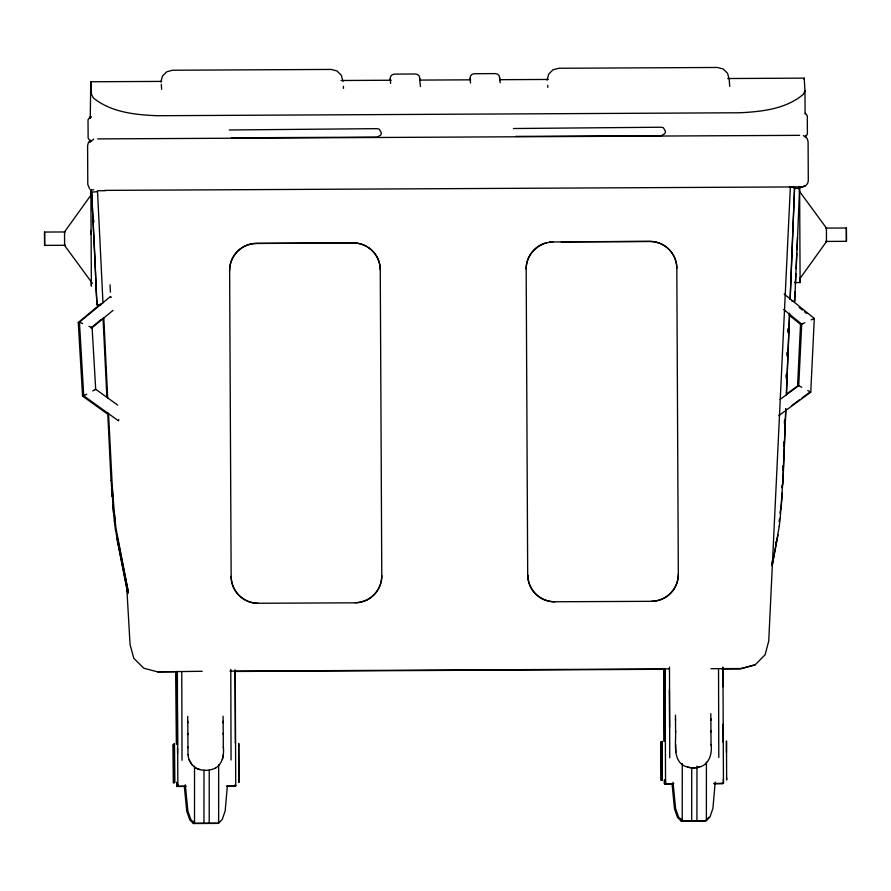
<?xml version="1.0" encoding="UTF-8"?>
<svg xmlns="http://www.w3.org/2000/svg" width="891" height="891" viewBox="0 0 891 891"><rect width="100%" height="100%" fill="white"/><g stroke="black" fill="none" stroke-linecap="round" stroke-linejoin="round"><path stroke-width="1.34" d="M92.374 283.349L64.609 245.493L64.542 231.894L91.205 194.761M176.786 783.668L176.73 786.463L185.005 786.43M664.508 781.195L664.486 783.88L664.374 779.803M65.333 231.95L44.561 232.061L44.55 236.416L44.628 245.381L65.399 245.27M44.639 245.381L44.572 232.05M90.804 195.764L90.882 190.897L91.372 286.145L91.238 281.322M795.396 281.857L795.385 283.171L795.919 273.749M825.601 228.096L846.372 227.985L846.428 241.316L825.667 241.428M846.439 241.316L846.372 227.985M234.656 785.138L234.611 786.174L226.347 786.218M722.378 782.666L722.345 783.701L714.07 783.746M208.104 823.451L193.414 823.529L193.47 821.513M227.361 785.929L225.178 810.843L222.26 819.419L218.651 823.15L194.516 823.273L194.528 766.026M203.961 823.228L203.994 770.036M209.207 823.195L209.24 770.013M218.651 823.15L218.663 764.556M708.891 817.203L705.282 820.934L681.147 821.057L681.203 819.041M690.703 820.756L682.239 820.8L682.261 763.554M696.929 820.722L696.962 766.182M691.728 767.563L691.694 820.756L706.385 820.678L706.396 762.083M794.883 291.925L794.672 301.347L791.91 301.236M799.795 278.76L826.458 241.628L826.458 234.823L826.391 228.029L799.35 191.164M783.635 444.999L783.746 442.237M784.503 422.846L784.615 420.073L784.514 424.216M786.308 377.149L786.408 374.376L786.319 378.508M787.176 354.986L787.288 352.212M788.101 331.441L788.212 328.668L788.112 332.811M782.721 469.913L782.888 465.759M783.646 446.369L783.813 442.214M787.187 356.355L787.354 352.201M785.795 408.824L782.71 484.827M786.397 393.588L789.504 314.646M790.105 299.409L794.594 187.221L790.172 299.398M785.873 408.802L783.2 476.663L780.238 517.805M786.419 394.958L789.626 313.242M799.583 188.569L799.628 187.299L800.107 282.558L794.572 282.581M798.859 189.104L799.06 186.353M797.49 237.273L794.672 301.347M797.077 249.781L799.55 188.446L793.926 188.246M796.832 253.133L796.153 268.681M790.362 187.065L768.733 641.041L765.135 654.74L755.178 664.809L741.512 668.54L710.929 668.696M786.63 394L797.568 385.959L800.53 324.38L788.925 314.98M780.148 399.357L798.737 385.692L801.7 324.101L783.768 309.567M784.169 294.041L814.307 318.466L810.754 392.14L778.712 415.696M781.875 487.711L782.031 484.994M782.32 492.979L781.051 509.474M715.206 782.075L712.911 808.371L709.993 816.947L706.385 820.678M780.015 513.205L780.249 510.821M526.191 269.071C525.913 254.447 538.621 242.218 553.044 241.951L649.706 241.461A26.875 26.864 -11.8 0 1 661.567 244.067A27.131 27.12 -11.9 0 1 670.789 251.385A26.875 26.864 -11.8 0 1 676.815 268.224L678.329 574.216A26.875 26.864 -10.6 0 1 672.482 591.112A27.131 27.12 -10.5 0 1 663.327 598.518A26.875 26.864 -10.5 0 1 651.477 601.325L554.803 601.759A26.875 26.864 -11.9 0 1 537.908 595.912A27.131 27.12 -12 0 1 530.49 586.768M779.124 521.58L779.413 519.175M779.224 526.236L780.304 517.794M389.991 79.6L390.704 76.27L392.263 74.688L394.39 74.109L415.551 73.998L417.69 74.566L419.416 76.359L420.452 86.594M419.706 79.499L419.85 78.297M469.88 79.199L470.593 75.858L472.152 74.287L474.29 73.708L495.441 73.597L497.579 74.153L499.305 75.947L500.219 82.818M499.595 79.087L499.74 77.896M779.291 526.225L772.096 565.83L778.043 534.767M771.929 563.29L772.441 560.584M775.504 544.39L776.016 541.695M215.577 768.075C222.739 763.665 224.164 754.666 223.329 746.925M222.416 759.444L223.374 754.666M186.096 786.163L177.832 786.207L177.342 671.435M227.439 785.951L235.736 785.806L235.224 671.135M673.83 783.69L665.555 783.735L665.065 668.963M713.791 783.49L723.459 783.334L722.946 667.281M161.683 81.404L90.759 81.76L90.247 118.158M803.96 79.154L804.205 78.141L727.713 78.531M160.859 82.095L162.474 76.069L166.684 71.815L172.464 70.233L331.174 69.431L336.976 70.946L341.32 75.256L343.002 81.449M547.085 80.134L548.7 74.12L552.921 69.854L558.702 68.273L717.4 67.471L723.202 68.997L727.557 73.296L729.228 79.488L729.707 86.427M804.205 78.141L804.974 90.849L803.326 94.312C786.085 109.058 761.649 111.665 739.831 112.767L157.518 115.719C135.499 114.872 110.996 112.366 93.343 97.921L91.528 94.468L90.759 81.76M805.163 136.412L805.798 135.488M805.23 136.379L805.865 135.454M118.247 420.652L118.715 419.995L118.247 420.652L83.743 395.827L79.444 322.186L110.395 296.58L110.941 297.204L110.395 296.58M90.815 140.856L89.824 142.148L93.7 139.174M100.683 303.92L78.274 322.464L82.562 396.094L108.167 414.527M90.927 327.977L101.385 319.323M113.023 310.391L92.107 327.699L95.693 389.256L117.723 405.115M89.891 117.1L88.031 119.84L88.131 138.105L90.013 140.823M91.272 116.777C87.218 120.296 92.664 116.242 90.08 117.066M805.553 136.88L807.402 134.14L807.313 115.875L805.431 113.157M90.726 140.165L88.443 142.46L87.596 145.679L87.786 184.482L89.679 188.97M800.486 187.233C804.306 187.266 808.382 184.637 808.293 180.494L808.092 141.691L807.213 138.484L803.381 135.577M791.91 405.405L799.639 399.725M801.844 398.099L809.585 392.408M84.522 395.381L83.743 395.827L86.75 394.178M92.731 390.893L95.693 389.256L94.88 389.701M802.524 323.723L801.7 324.101L804.874 322.687M814.307 318.466L811.178 319.869M800.53 324.38L801.388 324.001M802.178 186.999L803.704 186.342M215.589 768.053L211.657 769.546A22.442 22.442 0 0 1 199.874 769.601C193.069 768.12 188.647 761.504 188.023 754.844M675.612 730.965C676.158 742.994 671.758 762.941 687.607 767.106A22.442 22.442 0 0 0 699.379 767.062C709.247 764.79 712.399 753.374 711.051 744.453M229.288 129.975L377.183 128.66L379.265 129.206L381.359 132.792L380.813 135.009L377.227 137.103L231.404 137.838M513.439 128.527L661.334 127.224L663.405 127.769L665.499 131.356L664.953 133.572L661.378 135.666L515.555 136.401M91.216 196.788L90.871 189.961L93.722 189.805M101.151 304.677L97.008 304.878L91.65 192.044L95.404 267.222M803.782 186.319L805.163 186.007M126.622 584.975L130.075 644.627L133.806 658.293L143.874 668.25L157.573 671.847L202.179 671.279M755.178 664.809L739.998 668.896L721.933 668.985M91.561 192.066L97.175 191.765M97.631 138.907L799.628 135.343M104.47 190.384L801.945 186.887M341.097 80.491L391.16 80.235M420.363 80.09L470.426 79.834M499.639 79.689L548.31 79.444M105.261 190.719L97.498 190.752L102.977 302.895M789.415 187.244L794.594 187.221M561.308 241.829L649.695 241.383A26.875 26.864 -10.5 0 1 661.579 244.145A27.131 27.12 -10.5 0 1 670.812 251.462A26.875 26.864 -10.6 0 1 676.826 268.302M229.978 671.135L669.23 668.907M157.573 671.847L177.031 671.747M235.413 671.458L663.55 669.286M664.463 783.991L672.727 783.946M209.095 823.451L217.56 823.407M195.942 768.153L199.885 769.579M79.444 322.186L82.64 323.556M91.238 327.331L92.107 327.699L88.966 326.318M798.737 385.692L801.766 387.295M809.93 391.706L810.754 392.14L807.781 390.514M797.568 385.959L798.381 386.393M799.138 307.395L802.368 310.012M804.517 311.761L806.678 313.509M682.239 820.8L678.597 817.103L675.59 808.56L673.028 782.287M681.147 821.057L677.494 817.37L674.487 808.816L672.07 783.924M194.516 823.273L190.863 819.586L187.867 811.033L185.306 784.759M193.414 823.529L189.772 819.843L186.765 811.289L184.337 786.397M470.615 80.179L470.181 78.285L470.504 83.019M189.026 759.611L191.999 764.868M116.231 529.588L128.337 591.992M117.501 538.131L128.259 592.003M116.821 538.298L127.847 593.517L115.485 529.766M116.164 529.599L114.237 512.837M114.382 521.335L115.407 529.777M115.062 521.179L112.322 488.212M111.074 480.249L114.315 521.358M97.008 304.878L95.794 285.476M390.291 78.686L390.614 83.42M112.745 504.752L113.48 513.016M95.961 285.41L96.072 286.724L95.292 267.111M161.327 84.277L161.616 89.312M112.801 496.387L108.535 413.624M111.509 488.402L112.043 496.565M90.96 189.939L91.305 196.777M800.107 282.558L799.984 277.736M547.742 85.358L547.842 87.351M343.38 86.26L343.481 88.387M103.802 318.109L107.711 398.411M103.044 318.287L106.887 397.208M107.711 412.41L110.996 480.26M110.083 284.842L110.406 292.203M826.458 241.628L826.436 240.726M64.609 245.493L64.586 244.579M723.436 783.445L723.347 779.257M722.311 783.033L722.345 783.701M665.555 783.735L665.466 779.547M235.681 785.249L235.714 785.918M234.589 785.506L234.611 786.174M177.832 786.207L177.777 784.136M176.73 786.463L176.641 782.276M726.599 777.665L726.644 780.015L726.488 740.967L726.432 752.539M710.806 713.713L710.862 720.418M675.467 715.15L675.512 720.596M223.084 716.186L223.129 722.891M187.734 716.364L187.778 723.069M710.962 730.787L711.04 745.088M710.862 718.736L710.951 731.979M675.512 718.914L675.601 732.157M223.229 733.26L223.318 747.56M223.129 721.209L223.229 734.451M187.878 733.438L187.968 747.738M187.778 721.387L187.878 734.63M93.722 220.11L93.744 222.616M718.536 669.653L718.792 757.517M675.701 744.631L675.746 752.372M669.486 667.147L669.754 757.762M669.386 689.846L669.587 727.256M663.973 669.219L664.363 741.379M230.791 669.375L231.059 759.99M187.979 747.103L188.012 754.866M181.775 672.371L182.031 760.235M176.24 671.691L176.63 743.851M804.974 90.849L805.085 114.026M722.779 667.314L722.868 686.749M723.047 724.227L723.136 742.27M664.909 668.996L665.243 741.178M663.806 669.252L664.14 741.435M527.695 574.973L526.169 268.982A26.875 26.864 -12 0 1 528.864 257.109A27.131 27.12 -11.9 0 1 536.182 247.887A26.875 26.864 -11.9 0 1 546.84 242.619M231.137 576.421A26.875 26.864 -11.8 0 0 233.943 588.272A27.131 27.12 -11.9 0 0 241.35 597.415A26.875 26.864 -11.8 0 0 258.256 603.263L354.93 602.828A26.875 26.864 -10.5 0 0 366.78 600.022A27.131 27.12 -10.5 0 0 375.935 592.615A26.875 26.864 -10.5 0 0 381.782 575.72L380.257 269.728A26.875 26.864 -11.9 0 0 374.164 252.81A27.131 27.12 -12 0 0 365.02 245.571A26.875 26.864 -11.9 0 0 353.148 242.887L256.474 243.377A26.875 26.864 -11.9 0 0 239.634 249.391A27.131 27.12 -11.9 0 0 232.306 258.613A26.875 26.864 -12 0 0 229.622 270.485L231.148 576.477A26.875 26.864 -10.4 0 0 233.954 588.327A27.131 27.12 -10.5 0 0 241.361 597.471A26.875 26.864 -10.6 0 0 258.267 603.318M235.057 669.787L235.391 743.35M177.175 671.469L177.521 745.032M177.532 747.805L177.565 753.363M176.073 671.725L176.418 743.907M93.845 238.487L93.856 241.183M90.849 230.39L90.871 234.489M699.39 767.04A22.442 22.442 0 0 1 687.607 767.106M678.318 574.16A26.875 26.864 -12 0 1 672.471 591.056A27.131 27.12 -11.9 0 1 663.316 598.462A26.875 26.864 -11.9 0 1 651.466 601.269M549.29 242.152A26.875 26.864 -11.9 0 1 553.021 241.873M530.568 586.846A26.875 26.864 -11.9 0 1 527.773 574.996A26.875 26.864 -10.5 0 0 530.568 586.868A27.131 27.12 -10.6 0 0 537.919 595.968A26.875 26.864 -10.5 0 0 554.815 601.815M381.771 575.664A26.875 26.864 -11.9 0 1 375.924 592.56A27.131 27.12 -11.9 0 1 366.769 599.966M366.88 599.866A26.875 26.864 -11.9 0 1 355.041 602.684M380.279 269.806A26.875 26.864 -10.7 0 0 374.265 252.966A27.131 27.12 -10.7 0 0 365.032 245.649A26.875 26.864 -10.5 0 0 353.159 242.965L256.497 243.455A26.875 26.864 -10.6 0 0 239.556 249.569M229.644 270.574A26.875 26.864 -10.6 0 1 232.328 258.702A27.131 27.12 -10.5 0 1 239.646 249.48M173.288 746.402L173.5 783.066L173.344 744.03L173.288 746.402M174.38 746.135L174.603 782.81L174.436 743.773L174.38 746.135M238.699 745.812L238.922 782.487L238.755 743.439L238.699 745.812M661.011 743.929L661.233 780.594L661.066 741.557L661.011 743.929M662.113 743.662L662.325 780.338L662.169 741.301L662.113 743.662M83.353 395.66L82.562 396.094L83.386 395.66M79.132 322.832L78.274 322.464L79.11 322.832"/></g></svg>
